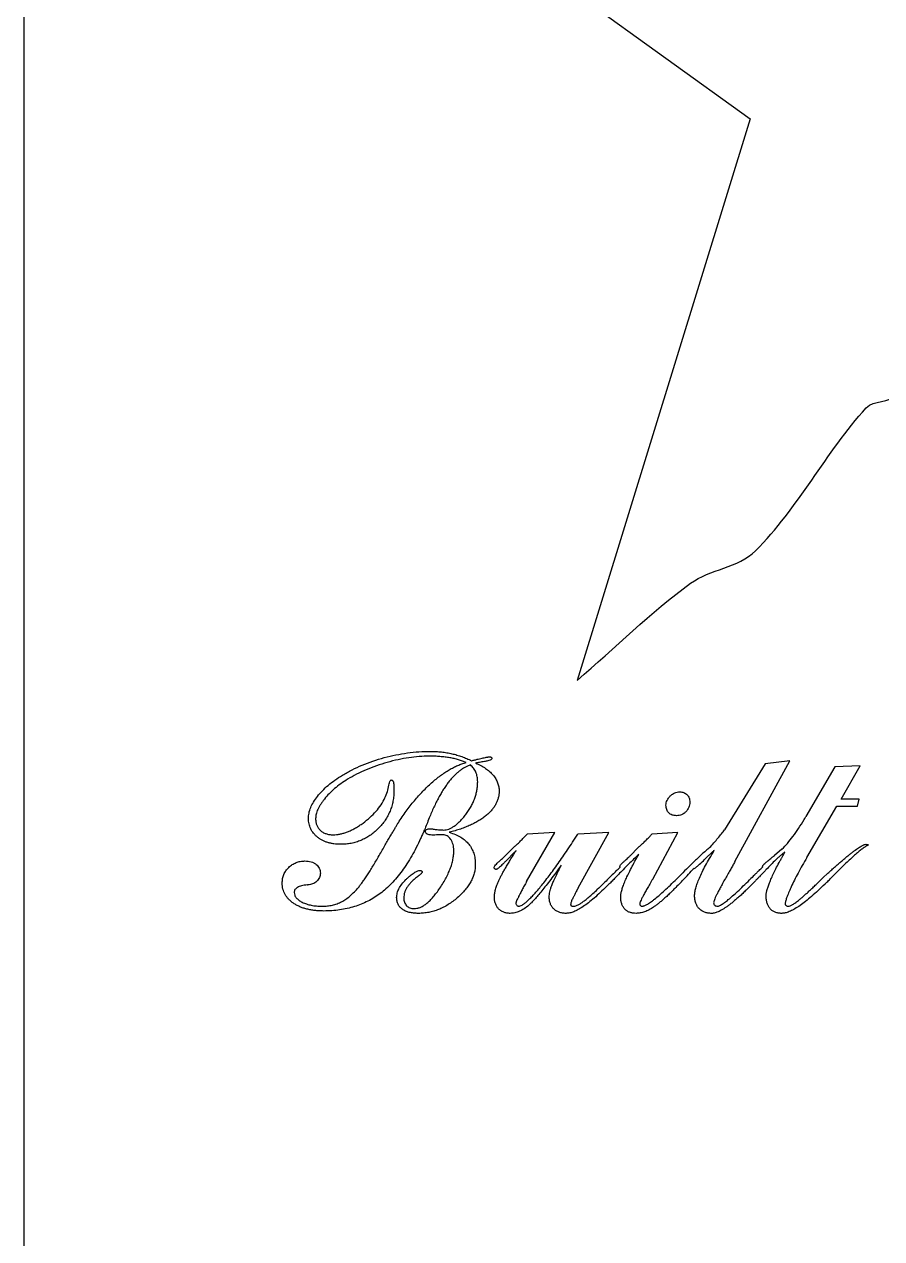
# Model space of a CAD drawing. Header units: millimetres. Extents: x -148 to 148, y -171 to 154.
# Drawn here: x -148 to -116.26, y -8.58 to 36.41 of the extents above; entities that cross this region are included whole.
import ezdxf

# ---------------------------------------------------------------- set-up
doc = ezdxf.new("R2010")
doc.units = ezdxf.units.MM

msp = doc.modelspace()

# ---------------------------------------------------------------- linework, layer by layer
at = {"color": 7, "linetype": 'Continuous', "lineweight": 25}
for p, q in [((-148, -171.239), (-148, 154.084)), ((-138.333, 45.302), (-121.133, 32.902)), ((-121.133, 32.902), (-127.533, 12.102)), ((-120.57, 9.018), (-122.08, 6.574)), ((-121.698, 5.391), (-119.657, 9.12)), ((-119.657, 9.12), (-120.57, 9.018)), ((-117.997, 8.905), (-119.063, 7.056)), ((-117.052, 8.944), (-117.997, 8.905)), ((-117.755, 7.708), (-117.052, 8.944)), ((-117.098, 7.708), (-117.755, 7.708)), ((-117.154, 7.444), (-117.098, 7.708)), ((-119.026, 5.547), (-117.916, 7.444)), ((-117.916, 7.444), (-117.154, 7.444)), ((-129.405, 4.652), (-128.357, 6.473)), ((-128.357, 6.473), (-129.387, 6.407)), ((-126.363, 6.473), (-127.512, 6.407)), ((-127.494, 4.418), (-126.363, 6.473)), ((-123.804, 6.473), (-124.768, 6.407)), ((-124.738, 4.746), (-123.804, 6.473)), ((-129.861, 5.934), (-130.164, 5.642)), ((-125.27, 5.913), (-125.569, 5.61)), ((-122.631, 5.912), (-122.656, 5.887)), ((-119.951, 5.854), (-120.234, 5.618)), ((-137.519, 4.528), (-137.5, 4.528)), ((-126.432, 4.482), (-126.409, 4.506)), ((-118.426, 4.502), (-118.352, 4.569)), ((-118.295, 4.925), (-118.401, 4.823))]:
    msp.add_line(p, q, dxfattribs=at)
for points, knots in [([(-127.533, 12.102), (-126.133, 13.302), (-124.825, 14.617), (-123.333, 15.702), (-122.61, 16.228), (-121.566, 16.269), (-120.933, 16.902), (-119.354, 18.481), (-118.324, 20.539), (-116.833, 22.202), (-116.564, 22.501), (-115.957, 22.366), (-115.733, 22.702), (-114.98, 23.831), (-114.633, 25.184), (-114.033, 26.402), (-113.533, 27.418), (-112.803, 28.33), (-112.433, 29.402), (-112.159, 30.195), (-112.193, 31.064), (-112.133, 31.902), (-112.09, 32.501), (-112.437, 33.079), (-112.733, 33.602), (-113.194, 34.414), (-113.85, 35.102), (-114.333, 35.902), (-114.719, 36.539), (-115.012, 37.229), (-115.333, 37.902), (-115.708, 38.685), (-115.135, 39.456), (-114.933, 40.302)], [0, 0, 0, 0, 1, 1, 1, 2, 2, 2, 3, 3, 3, 4, 4, 4, 5, 5, 5, 6, 6, 6, 7, 7, 7, 8, 8, 8, 9, 9, 9, 10, 10, 10, 11, 11, 11, 11]), ([(-136.221, 8.594), (-136.104, 8.661), (-135.867, 8.798), (-135.49, 8.97), (-135.092, 9.121), (-134.675, 9.246), (-134.25, 9.348), (-133.821, 9.419), (-133.394, 9.466), (-133.109, 9.471), (-132.967, 9.473)], [0, 0, 0, 0, 0.118915, 0.240118, 0.364625, 0.493046, 0.622302, 0.749395, 0.875402, 1, 1, 1, 1]), ([(-132.967, 9.473), (-132.897, 9.472), (-132.759, 9.47), (-132.555, 9.455), (-132.359, 9.427), (-132.169, 9.39), (-131.983, 9.341), (-131.8, 9.282), (-131.619, 9.21), (-131.5, 9.155), (-131.441, 9.127)], [0, 0, 0, 0, 0.133617, 0.262308, 0.3875, 0.509403, 0.630312, 0.75151, 0.875367, 1, 1, 1, 1]), ([(-133.01, 9.297), (-133.134, 9.293), (-133.388, 9.287), (-133.772, 9.243), (-134.167, 9.169), (-134.568, 9.067), (-134.963, 8.944), (-135.341, 8.797), (-135.7, 8.633), (-135.924, 8.504), (-136.035, 8.441)], [0, 0, 0, 0, 0.117655, 0.238997, 0.365175, 0.496688, 0.628537, 0.75598, 0.879413, 1, 1, 1, 1]), ([(-134.153, 6.833), (-134.057, 6.976), (-133.87, 7.256), (-133.567, 7.646), (-133.253, 7.997), (-132.98, 8.26), (-132.76, 8.45), (-132.596, 8.576), (-132.434, 8.69), (-132.275, 8.791), (-132.115, 8.876), (-131.958, 8.952), (-131.802, 9.012), (-131.697, 9.042), (-131.645, 9.057)], [0, 0, 0, 0, 0.151043, 0.294959, 0.432535, 0.563951, 0.627125, 0.687753, 0.745341, 0.800585, 0.853245, 0.904089, 0.952822, 1, 1, 1, 1]), ([(-131.645, 9.057), (-131.69, 9.077), (-131.782, 9.118), (-131.93, 9.165), (-132.086, 9.207), (-132.252, 9.239), (-132.428, 9.266), (-132.614, 9.283), (-132.809, 9.294), (-132.942, 9.296), (-133.01, 9.297)], [0, 0, 0, 0, 0.106188, 0.216413, 0.331857, 0.453663, 0.580462, 0.714381, 0.853831, 1, 1, 1, 1]), ([(-131.441, 9.127), (-131.4, 9.138), (-131.32, 9.158), (-131.207, 9.186), (-131.104, 9.209), (-131.014, 9.23), (-130.937, 9.246), (-130.875, 9.259), (-130.828, 9.266), (-130.802, 9.268), (-130.792, 9.269)], [0, 0, 0, 0, 0.192529, 0.369478, 0.526846, 0.667126, 0.785827, 0.882974, 0.95215, 1, 1, 1, 1]), ([(-130.968, 9.095), (-131.028, 9.086), (-131.137, 9.069), (-131.245, 9.048), (-131.293, 9.039)], [0, 0, 0, 0, 0.549707, 1, 1, 1, 1]), ([(-131.293, 9.039), (-131.227, 9.011), (-131.1, 8.956), (-130.927, 8.851), (-130.775, 8.735), (-130.65, 8.604), (-130.547, 8.465), (-130.475, 8.317), (-130.429, 8.162), (-130.425, 8.057), (-130.422, 8.004)], [0, 0, 0, 0, 0.1497711, 0.2895722, 0.4207874, 0.5469497, 0.6664632, 0.7796934, 0.8892956, 1, 1, 1, 1]), ([(-130.687, 9.213), (-130.692, 9.201), (-130.705, 9.17), (-130.768, 9.142), (-130.855, 9.116), (-130.927, 9.103), (-130.968, 9.095)], [0, 0, 0, 0, 0.118896, 0.312384, 0.604465, 1, 1, 1, 1]), ([(-130.792, 9.269), (-130.776, 9.269), (-130.749, 9.269), (-130.715, 9.259), (-130.691, 9.239), (-130.688, 9.221), (-130.687, 9.213)], [0, 0, 0, 0, 0.34386, 0.606985, 0.805695, 1, 1, 1, 1]), ([(-137.481, 6.992), (-137.477, 7.058), (-137.468, 7.194), (-137.401, 7.398), (-137.295, 7.606), (-137.149, 7.816), (-136.967, 8.023), (-136.749, 8.224), (-136.499, 8.417), (-136.316, 8.534), (-136.221, 8.594)], [0, 0, 0, 0, 0.093562, 0.192975, 0.30152, 0.422268, 0.553693, 0.692281, 0.84118, 1, 1, 1, 1]), ([(-131.484, 8.973), (-131.519, 8.959), (-131.591, 8.931), (-131.697, 8.878), (-131.8, 8.815), (-131.902, 8.74), (-132.003, 8.654), (-132.101, 8.558), (-132.199, 8.452), (-132.296, 8.335), (-132.389, 8.206), (-132.483, 8.067), (-132.575, 7.917), (-132.664, 7.756), (-132.755, 7.585), (-132.841, 7.402), (-132.928, 7.21), (-132.982, 7.077), (-133.01, 7.01)], [0, 0, 0, 0, 0.044771, 0.090601, 0.138056, 0.187466, 0.239125, 0.292525, 0.349017, 0.408409, 0.470548, 0.536221, 0.60523, 0.67695, 0.752463, 0.831353, 0.914158, 1, 1, 1, 1]), ([(-131.216, 8.352), (-131.219, 8.414), (-131.224, 8.535), (-131.279, 8.704), (-131.363, 8.855), (-131.443, 8.934), (-131.484, 8.973)], [0, 0, 0, 0, 0.26622, 0.517184, 0.759188, 1, 1, 1, 1]), ([(-136.035, 8.441), (-136.12, 8.386), (-136.286, 8.281), (-136.513, 8.101), (-136.715, 7.912), (-136.864, 7.746), (-136.966, 7.611), (-137.032, 7.513), (-137.089, 7.418), (-137.135, 7.325), (-137.171, 7.236), (-137.197, 7.149), (-137.212, 7.065), (-137.215, 7.009), (-137.216, 6.982)], [0, 0, 0, 0, 0.155741, 0.303865, 0.445995, 0.582767, 0.647652, 0.708492, 0.76547, 0.818489, 0.868187, 0.914018, 0.95802, 1, 1, 1, 1]), ([(-134.677, 7.693), (-134.641, 7.769), (-134.571, 7.921), (-134.523, 8.119), (-134.493, 8.265), (-134.469, 8.342), (-134.452, 8.397), (-134.427, 8.41), (-134.419, 8.414)], [0, 0, 0, 0, 0.3232185, 0.6459656, 0.7902826, 0.8962274, 0.9639345, 1, 1, 1, 1]), ([(-134.419, 8.414), (-134.41, 8.414), (-134.392, 8.412), (-134.368, 8.398), (-134.351, 8.373), (-134.336, 8.339), (-134.328, 8.291), (-134.319, 8.224), (-134.316, 8.137), (-134.316, 8.072), (-134.315, 8.037)], [0, 0, 0, 0, 0.06261, 0.126808, 0.191907, 0.273541, 0.383344, 0.540798, 0.746093, 1, 1, 1, 1]), ([(-132.487, 6.561), (-132.454, 6.564), (-132.386, 6.568), (-132.284, 6.595), (-132.181, 6.642), (-132.078, 6.707), (-131.972, 6.789), (-131.867, 6.89), (-131.758, 7.008), (-131.653, 7.142), (-131.55, 7.285), (-131.462, 7.433), (-131.385, 7.582), (-131.323, 7.734), (-131.277, 7.887), (-131.241, 8.04), (-131.22, 8.196), (-131.218, 8.3), (-131.216, 8.352)], [0, 0, 0, 0, 0.042261, 0.08633, 0.133665, 0.185066, 0.241275, 0.303262, 0.370659, 0.444653, 0.520513, 0.593352, 0.664157, 0.73359, 0.800853, 0.867325, 0.93392, 1, 1, 1, 1]), ([(-136.567, 6.385), (-136.527, 6.386), (-136.445, 6.387), (-136.322, 6.409), (-136.196, 6.437), (-136.068, 6.481), (-135.936, 6.534), (-135.803, 6.604), (-135.664, 6.679), (-135.482, 6.801), (-135.264, 6.966), (-135.03, 7.187), (-134.832, 7.429), (-134.728, 7.605), (-134.677, 7.693)], [0, 0, 0, 0, 0.050213, 0.102157, 0.156003, 0.212523, 0.271731, 0.334387, 0.400467, 0.47003, 0.609448, 0.743208, 0.872331, 1, 1, 1, 1]), ([(-134.315, 8.037), (-134.317, 7.968), (-134.321, 7.833), (-134.348, 7.635), (-134.393, 7.444), (-134.459, 7.262), (-134.54, 7.087), (-134.641, 6.92), (-134.761, 6.762), (-134.896, 6.613), (-135.044, 6.478), (-135.2, 6.358), (-135.364, 6.257), (-135.536, 6.175), (-135.714, 6.11), (-135.899, 6.064), (-136.091, 6.038), (-136.222, 6.034), (-136.288, 6.032)], [0, 0, 0, 0, 0.06576, 0.129357, 0.19191, 0.253267, 0.314603, 0.376903, 0.439858, 0.504773, 0.569363, 0.631966, 0.693512, 0.753653, 0.814181, 0.874593, 0.936442, 1, 1, 1, 1]), ([(-130.422, 8.004), (-130.423, 7.962), (-130.425, 7.879), (-130.451, 7.757), (-130.487, 7.638), (-130.541, 7.523), (-130.609, 7.41), (-130.692, 7.301), (-130.791, 7.196), (-130.903, 7.094), (-131.031, 6.999), (-131.17, 6.906), (-131.323, 6.821), (-131.487, 6.741), (-131.664, 6.664), (-131.854, 6.597), (-132.056, 6.532), (-132.196, 6.496), (-132.268, 6.477)], [0, 0, 0, 0, 0.048314, 0.096353, 0.144667, 0.193595, 0.244336, 0.297507, 0.353253, 0.412455, 0.474418, 0.539381, 0.607061, 0.678016, 0.752689, 0.831361, 0.913408, 1, 1, 1, 1]), ([(-124.246, 7.48), (-124.244, 7.511), (-124.24, 7.573), (-124.208, 7.662), (-124.158, 7.747), (-124.09, 7.824), (-124.01, 7.889), (-123.924, 7.939), (-123.832, 7.967), (-123.769, 7.971), (-123.737, 7.973)], [0, 0, 0, 0, 0.119242, 0.239034, 0.361988, 0.496201, 0.630832, 0.756857, 0.877237, 1, 1, 1, 1]), ([(-123.737, 7.973), (-123.71, 7.972), (-123.658, 7.969), (-123.584, 7.95), (-123.519, 7.916), (-123.463, 7.87), (-123.42, 7.813), (-123.384, 7.749), (-123.368, 7.673), (-123.365, 7.621), (-123.363, 7.594)], [0, 0, 0, 0, 0.133997, 0.260175, 0.379601, 0.49896, 0.618674, 0.7381, 0.863709, 1, 1, 1, 1]), ([(-123.854, 7.091), (-123.884, 7.092), (-123.94, 7.094), (-124.019, 7.114), (-124.088, 7.146), (-124.146, 7.191), (-124.19, 7.249), (-124.223, 7.317), (-124.242, 7.395), (-124.244, 7.451), (-124.246, 7.48)], [0, 0, 0, 0, 0.141332, 0.268416, 0.387588, 0.502092, 0.616596, 0.733779, 0.860863, 1, 1, 1, 1]), ([(-123.363, 7.594), (-123.365, 7.561), (-123.369, 7.496), (-123.396, 7.401), (-123.444, 7.316), (-123.507, 7.238), (-123.582, 7.173), (-123.666, 7.125), (-123.758, 7.096), (-123.822, 7.093), (-123.854, 7.091)], [0, 0, 0, 0, 0.128115, 0.24975, 0.374981, 0.504702, 0.63283, 0.754967, 0.87541, 1, 1, 1, 1]), ([(-136.288, 6.032), (-136.332, 6.033), (-136.416, 6.034), (-136.539, 6.047), (-136.657, 6.067), (-136.768, 6.098), (-136.874, 6.134), (-136.972, 6.183), (-137.066, 6.235), (-137.151, 6.299), (-137.227, 6.369), (-137.296, 6.443), (-137.353, 6.523), (-137.4, 6.607), (-137.435, 6.697), (-137.463, 6.791), (-137.477, 6.89), (-137.48, 6.957), (-137.481, 6.992)], [0, 0, 0, 0, 0.075652, 0.147609, 0.217039, 0.284556, 0.349434, 0.412757, 0.475118, 0.537218, 0.598146, 0.656801, 0.713281, 0.769457, 0.82577, 0.88179, 0.939584, 1, 1, 1, 1]), ([(-137.216, 6.982), (-137.214, 6.939), (-137.211, 6.856), (-137.176, 6.739), (-137.122, 6.634), (-137.043, 6.546), (-136.947, 6.473), (-136.833, 6.422), (-136.705, 6.389), (-136.614, 6.386), (-136.567, 6.385)], [0, 0, 0, 0, 0.129467, 0.249304, 0.365323, 0.483275, 0.603112, 0.726624, 0.85681, 1, 1, 1, 1]), ([(-135.629, 4.437), (-135.602, 4.471), (-135.545, 4.542), (-135.461, 4.66), (-135.369, 4.791), (-135.273, 4.937), (-135.172, 5.099), (-135.063, 5.273), (-134.953, 5.464), (-134.836, 5.663), (-134.724, 5.863), (-134.617, 6.05), (-134.517, 6.221), (-134.428, 6.376), (-134.346, 6.513), (-134.275, 6.635), (-134.211, 6.74), (-134.171, 6.804), (-134.153, 6.833)], [0, 0, 0, 0, 0.0460196, 0.0975152, 0.154134, 0.2163088, 0.2840684, 0.3570175, 0.4353386, 0.5191205, 0.6024149, 0.6791524, 0.7493347, 0.8127173, 0.8695473, 0.9195776, 0.9630596, 1, 1, 1, 1]), ([(-133.01, 7.01), (-133.041, 6.931), (-133.1, 6.784), (-133.183, 6.579), (-133.259, 6.404), (-133.307, 6.297), (-133.328, 6.248)], [0, 0, 0, 0, 0.3059501, 0.5749839, 0.8062449, 1, 1, 1, 1]), ([(-119.951, 5.854), (-119.883, 5.924), (-119.74, 6.073), (-119.538, 6.33), (-119.329, 6.624), (-119.197, 6.838), (-119.128, 6.95)], [0, 0, 0, 0, 0.212981, 0.450712, 0.712705, 1, 1, 1, 1]), ([(-119.128, 6.95), (-119.114, 6.971), (-119.092, 7.006), (-119.071, 7.042), (-119.063, 7.056)], [0, 0, 0, 0, 0.602695, 1, 1, 1, 1]), ([(-133.157, 6.501), (-133.155, 6.517), (-133.15, 6.55), (-133.105, 6.586), (-133.045, 6.609), (-132.997, 6.61), (-132.971, 6.611)], [0, 0, 0, 0, 0.19719, 0.40932, 0.675881, 1, 1, 1, 1]), ([(-132.919, 6.374), (-132.951, 6.376), (-133.011, 6.379), (-133.087, 6.404), (-133.145, 6.444), (-133.154, 6.483), (-133.157, 6.501)], [0, 0, 0, 0, 0.32974, 0.602485, 0.822134, 1, 1, 1, 1]), ([(-132.971, 6.611), (-132.965, 6.611), (-132.946, 6.609), (-132.909, 6.605), (-132.855, 6.596), (-132.762, 6.582), (-132.637, 6.566), (-132.536, 6.563), (-132.487, 6.561)], [0, 0, 0, 0, 0.039746, 0.116674, 0.228413, 0.377397, 0.699498, 1, 1, 1, 1]), ([(-132.496, 6.385), (-132.506, 6.385), (-132.529, 6.385), (-132.57, 6.383), (-132.622, 6.382), (-132.703, 6.378), (-132.803, 6.375), (-132.882, 6.374), (-132.919, 6.374)], [0, 0, 0, 0, 0.071631, 0.16611, 0.289879, 0.439795, 0.739503, 1, 1, 1, 1]), ([(-132.098, 5.806), (-132.1, 5.845), (-132.102, 5.92), (-132.124, 6.028), (-132.162, 6.128), (-132.213, 6.215), (-132.271, 6.29), (-132.34, 6.344), (-132.416, 6.378), (-132.469, 6.383), (-132.496, 6.385)], [0, 0, 0, 0, 0.150089, 0.292109, 0.427593, 0.559449, 0.683689, 0.794288, 0.897337, 1, 1, 1, 1]), ([(-132.268, 6.477), (-132.192, 6.452), (-132.046, 6.402), (-131.847, 6.302), (-131.678, 6.181), (-131.54, 6.04), (-131.434, 5.878), (-131.356, 5.698), (-131.313, 5.497), (-131.307, 5.357), (-131.304, 5.285)], [0, 0, 0, 0, 0.144779, 0.277888, 0.40077, 0.517443, 0.631723, 0.747223, 0.869519, 1, 1, 1, 1]), ([(-129.861, 5.934), (-129.828, 5.965), (-129.76, 6.028), (-129.676, 6.112), (-129.602, 6.186), (-129.538, 6.251), (-129.465, 6.326), (-129.414, 6.379), (-129.387, 6.407)], [0, 0, 0, 0, 0.203842, 0.414883, 0.531316, 0.669589, 0.825325, 1, 1, 1, 1]), ([(-129.697, 3.738), (-129.677, 3.74), (-129.631, 3.746), (-129.56, 3.787), (-129.476, 3.843), (-129.381, 3.925), (-129.274, 4.028), (-129.154, 4.154), (-129.023, 4.303), (-128.88, 4.472), (-128.728, 4.661), (-128.57, 4.866), (-128.407, 5.086), (-128.238, 5.321), (-128.064, 5.572), (-127.883, 5.836), (-127.699, 6.116), (-127.575, 6.309), (-127.512, 6.407)], [0, 0, 0, 0, 0.017297, 0.039759, 0.068825, 0.104471, 0.147264, 0.197052, 0.253638, 0.317895, 0.387933, 0.462367, 0.54067, 0.623972, 0.711188, 0.803107, 0.8993, 1, 1, 1, 1]), ([(-125.216, 5.963), (-125.171, 6.004), (-125.086, 6.083), (-124.967, 6.198), (-124.862, 6.305), (-124.798, 6.374), (-124.768, 6.407)], [0, 0, 0, 0, 0.289112, 0.550253, 0.788198, 1, 1, 1, 1]), ([(-122.631, 5.912), (-122.576, 5.97), (-122.47, 6.083), (-122.324, 6.255), (-122.193, 6.416), (-122.116, 6.523), (-122.08, 6.574)], [0, 0, 0, 0, 0.277206, 0.540314, 0.783799, 1, 1, 1, 1]), ([(-133.328, 6.248), (-133.381, 6.136), (-133.484, 5.916), (-133.653, 5.603), (-133.829, 5.314), (-134.012, 5.046), (-134.203, 4.802), (-134.401, 4.581), (-134.607, 4.383), (-134.82, 4.207), (-135.044, 4.055), (-135.277, 3.921), (-135.524, 3.812), (-135.78, 3.72), (-136.048, 3.648), (-136.328, 3.598), (-136.618, 3.566), (-136.815, 3.563), (-136.916, 3.561)], [0, 0, 0, 0, 0.077997, 0.152024, 0.222911, 0.290708, 0.355173, 0.417218, 0.476744, 0.534096, 0.590299, 0.646322, 0.702572, 0.759187, 0.817079, 0.876271, 0.937132, 1, 1, 1, 1]), ([(-125.27, 5.913), (-125.263, 5.92), (-125.245, 5.937), (-125.227, 5.953), (-125.216, 5.963)], [0, 0, 0, 0, 0.386584, 1, 1, 1, 1]), ([(-122.656, 5.887), (-122.763, 5.801), (-122.864, 5.709), (-123.065, 5.522), (-123.163, 5.427), (-123.458, 5.141), (-123.652, 4.948), (-123.846, 4.754)], [0, 0, 0, 0, 0.25, 0.25, 0.5, 0.5, 1, 1, 1, 1]), ([(-118.295, 4.925), (-118.246, 4.97), (-118.149, 5.056), (-118.009, 5.182), (-117.875, 5.299), (-117.749, 5.406), (-117.632, 5.506), (-117.522, 5.597), (-117.421, 5.68), (-117.326, 5.753), (-117.24, 5.818), (-117.161, 5.874), (-117.091, 5.923), (-117.028, 5.961), (-116.974, 5.994), (-116.926, 6.012), (-116.887, 6.029), (-116.862, 6.031), (-116.852, 6.032)], [0, 0, 0, 0, 0.109346, 0.2123102, 0.3094591, 0.3997393, 0.4836483, 0.5617688, 0.6335295, 0.6984709, 0.7576767, 0.8105654, 0.8571575, 0.8977213, 0.9314498, 0.9601327, 0.9825285, 1, 1, 1, 1]), ([(-116.746, 6.015), (-116.776, 5.999), (-116.844, 5.961), (-116.947, 5.887), (-117.065, 5.796), (-117.199, 5.686), (-117.345, 5.555), (-117.506, 5.407), (-117.681, 5.239), (-117.801, 5.119), (-117.864, 5.056)], [0, 0, 0, 0, 0.071069, 0.156233, 0.257396, 0.374727, 0.506936, 0.655522, 0.819858, 1, 1, 1, 1]), ([(-116.852, 6.032), (-116.843, 6.031), (-116.818, 6.029), (-116.793, 6.023), (-116.777, 6.02)], [0, 0, 0, 0, 0.348643, 1, 1, 1, 1]), ([(-116.777, 6.02), (-116.771, 6.019), (-116.76, 6.017), (-116.75, 6.016), (-116.746, 6.015)], [0, 0, 0, 0, 0.60964, 1, 1, 1, 1]), ([(-138.451, 4.6), (-138.449, 4.655), (-138.443, 4.762), (-138.396, 4.916), (-138.318, 5.057), (-138.212, 5.181), (-138.085, 5.284), (-137.941, 5.36), (-137.782, 5.406), (-137.671, 5.412), (-137.615, 5.414)], [0, 0, 0, 0, 0.126802, 0.24764, 0.368734, 0.495216, 0.621983, 0.745379, 0.868971, 1, 1, 1, 1]), ([(-137.615, 5.414), (-137.575, 5.413), (-137.497, 5.41), (-137.386, 5.387), (-137.287, 5.345), (-137.2, 5.291), (-137.13, 5.224), (-137.076, 5.146), (-137.045, 5.058), (-137.041, 4.996), (-137.04, 4.965)], [0, 0, 0, 0, 0.147671, 0.286163, 0.414467, 0.540834, 0.660596, 0.772843, 0.884244, 1, 1, 1, 1]), ([(-132.649, 4.358), (-132.605, 4.424), (-132.519, 4.55), (-132.408, 4.744), (-132.313, 4.932), (-132.236, 5.115), (-132.173, 5.294), (-132.132, 5.469), (-132.103, 5.639), (-132.1, 5.751), (-132.098, 5.806)], [0, 0, 0, 0, 0.150129, 0.292024, 0.425417, 0.552017, 0.671589, 0.786275, 0.894594, 1, 1, 1, 1]), ([(-130.611, 5.169), (-130.607, 5.183), (-130.597, 5.219), (-130.552, 5.273), (-130.485, 5.344), (-130.429, 5.393), (-130.397, 5.421)], [0, 0, 0, 0, 0.126262, 0.332967, 0.621236, 1, 1, 1, 1]), ([(-130.598, 4.089), (-130.596, 4.132), (-130.59, 4.224), (-130.558, 4.369), (-130.505, 4.528), (-130.444, 4.671), (-130.383, 4.796), (-130.326, 4.904), (-130.262, 5.025), (-130.185, 5.156), (-130.102, 5.3), (-130.007, 5.454), (-129.906, 5.622), (-129.833, 5.736), (-129.795, 5.795)], [0, 0, 0, 0, 0.067589, 0.144561, 0.232948, 0.331927, 0.388276, 0.452724, 0.524325, 0.604438, 0.691741, 0.786617, 0.889318, 1, 1, 1, 1]), ([(-130.141, 5.446), (-130.166, 5.419), (-130.214, 5.367), (-130.285, 5.299), (-130.345, 5.239), (-130.4, 5.191), (-130.444, 5.152), (-130.482, 5.125), (-130.511, 5.107), (-130.529, 5.103), (-130.536, 5.101)], [0, 0, 0, 0, 0.212074, 0.398276, 0.558671, 0.695289, 0.80812, 0.894193, 0.959527, 1, 1, 1, 1]), ([(-130.397, 5.421), (-130.353, 5.461), (-130.273, 5.532), (-130.198, 5.608), (-130.164, 5.642)], [0, 0, 0, 0, 0.553424, 1, 1, 1, 1]), ([(-129.795, 5.795), (-129.819, 5.771), (-129.871, 5.72), (-129.954, 5.638), (-130.045, 5.545), (-130.108, 5.48), (-130.141, 5.446)], [0, 0, 0, 0, 0.208334, 0.446418, 0.710303, 1, 1, 1, 1]), ([(-125.951, 5.213), (-125.948, 5.225), (-125.94, 5.255), (-125.902, 5.3), (-125.846, 5.357), (-125.799, 5.398), (-125.773, 5.421)], [0, 0, 0, 0, 0.130273, 0.332786, 0.624086, 1, 1, 1, 1]), ([(-125.922, 4.088), (-125.92, 4.124), (-125.915, 4.202), (-125.884, 4.33), (-125.836, 4.478), (-125.772, 4.648), (-125.686, 4.838), (-125.584, 5.051), (-125.462, 5.284), (-125.373, 5.445), (-125.326, 5.53)], [0, 0, 0, 0, 0.0678582, 0.1504886, 0.2490249, 0.3654095, 0.497831, 0.6477845, 0.8150121, 1, 1, 1, 1]), ([(-125.253, 5.658), (-125.274, 5.639), (-125.353, 5.566), (-125.495, 5.429), (-125.683, 5.242), (-125.814, 5.109), (-125.882, 5.039)], [0.4493339, 0.4493339, 0.4493339, 0.4493339, 0.502419, 0.6514702, 0.8175223, 1, 1, 1, 1]), ([(-125.773, 5.421), (-125.735, 5.456), (-125.666, 5.518), (-125.599, 5.582), (-125.569, 5.61)], [0, 0, 0, 0, 0.558009, 1, 1, 1, 1]), ([(-123.208, 5.139), (-123.166, 5.149), (-123.133, 5.179), (-123.066, 5.232), (-123.034, 5.261), (-122.94, 5.349), (-122.878, 5.409), (-122.817, 5.47)], [0, 0, 0, 0, 0.25, 0.25, 0.5, 0.5, 1, 1, 1, 1]), ([(-123.187, 4.125), (-123.184, 4.17), (-123.179, 4.266), (-123.143, 4.421), (-123.085, 4.595), (-123.007, 4.792), (-122.905, 5.012), (-122.779, 5.255), (-122.629, 5.523), (-122.519, 5.708), (-122.462, 5.806)], [0, 0, 0, 0, 0.0719434, 0.1574864, 0.2564424, 0.3704398, 0.5011017, 0.6497362, 0.8155576, 1, 1, 1, 1]), ([(-122.462, 5.806), (-122.487, 5.783), (-122.541, 5.734), (-122.624, 5.654), (-122.719, 5.566), (-122.783, 5.503), (-122.817, 5.47)], [0, 0, 0, 0, 0.209304, 0.446322, 0.70927, 1, 1, 1, 1]), ([(-120.671, 5.216), (-120.667, 5.227), (-120.657, 5.256), (-120.615, 5.3), (-120.551, 5.357), (-120.5, 5.4), (-120.471, 5.424)], [0, 0, 0, 0, 0.116526, 0.317692, 0.611574, 1, 1, 1, 1]), ([(-120.54, 4.113), (-120.538, 4.145), (-120.533, 4.216), (-120.508, 4.331), (-120.467, 4.465), (-120.409, 4.617), (-120.338, 4.789), (-120.249, 4.979), (-120.146, 5.189), (-120.069, 5.334), (-120.028, 5.41)], [0, 0, 0, 0, 0.068035, 0.152221, 0.251672, 0.366987, 0.499976, 0.649403, 0.8159, 1, 1, 1, 1]), ([(-120.093, 5.54), (-120.125, 5.51), (-120.214, 5.424), (-120.362, 5.276), (-120.476, 5.157), (-120.536, 5.095)], [0.5891724, 0.5891724, 0.5891724, 0.5891724, 0.6752494, 0.8309111, 1, 1, 1, 1]), ([(-120.471, 5.424), (-120.426, 5.458), (-120.344, 5.52), (-120.268, 5.588), (-120.234, 5.618)], [0, 0, 0, 0, 0.553894, 1, 1, 1, 1]), ([(-119.843, 5.751), (-119.869, 5.73), (-119.923, 5.686), (-120.005, 5.615), (-120.064, 5.566), (-120.093, 5.54)], [0, 0, 0, 0, 0.2095716, 0.4459584, 0.6992738, 0.6992738, 0.6992738, 0.6992738]), ([(-120.028, 5.41), (-120.009, 5.445), (-119.974, 5.51), (-119.923, 5.601), (-119.882, 5.681), (-119.855, 5.729), (-119.843, 5.751)], [0, 0, 0, 0, 0.304166, 0.5765273, 0.805742, 1, 1, 1, 1]), ([(-119.026, 5.547), (-119.084, 5.448), (-119.196, 5.256), (-119.352, 4.975), (-119.49, 4.709), (-119.591, 4.498), (-119.663, 4.341), (-119.707, 4.235), (-119.746, 4.14), (-119.778, 4.057), (-119.801, 3.983), (-119.82, 3.92), (-119.83, 3.866), (-119.833, 3.834), (-119.834, 3.819)], [0, 0, 0, 0, 0.179605, 0.347439, 0.503875, 0.648404, 0.714755, 0.774102, 0.827693, 0.87461, 0.914668, 0.94907, 0.977586, 1, 1, 1, 1]), ([(-137.04, 4.965), (-137.041, 4.936), (-137.044, 4.879), (-137.072, 4.798), (-137.115, 4.723), (-137.176, 4.658), (-137.247, 4.603), (-137.326, 4.563), (-137.411, 4.535), (-137.47, 4.53), (-137.5, 4.528)], [0, 0, 0, 0, 0.124593, 0.242883, 0.363766, 0.491962, 0.621123, 0.74528, 0.871065, 1, 1, 1, 1]), ([(-134.216, 4.058), (-134.211, 4.113), (-134.202, 4.228), (-134.133, 4.398), (-134.022, 4.566), (-133.902, 4.699), (-133.794, 4.8), (-133.716, 4.869), (-133.643, 4.928), (-133.576, 4.976), (-133.513, 5.014), (-133.456, 5.041), (-133.402, 5.057), (-133.368, 5.06), (-133.352, 5.061)], [0, 0, 0, 0, 0.119125, 0.245584, 0.387242, 0.547571, 0.629005, 0.703615, 0.770157, 0.829409, 0.881048, 0.926409, 0.965336, 1, 1, 1, 1]), ([(-133.269, 4.998), (-133.272, 4.99), (-133.28, 4.97), (-133.311, 4.939), (-133.357, 4.898), (-133.397, 4.869), (-133.419, 4.853)], [0, 0, 0, 0, 0.1139318, 0.3127714, 0.6085771, 1, 1, 1, 1]), ([(-131.304, 5.285), (-131.307, 5.23), (-131.311, 5.12), (-131.342, 4.958), (-131.396, 4.798), (-131.47, 4.641), (-131.564, 4.487), (-131.682, 4.338), (-131.816, 4.187), (-131.972, 4.046), (-132.137, 3.912), (-132.309, 3.796), (-132.484, 3.696), (-132.662, 3.614), (-132.844, 3.552), (-133.029, 3.506), (-133.217, 3.48), (-133.343, 3.475), (-133.407, 3.473)], [0, 0, 0, 0, 0.0542623, 0.1084254, 0.1635281, 0.2203124, 0.2795357, 0.3421435, 0.4084927, 0.4790054, 0.5502004, 0.618341, 0.6847604, 0.7492973, 0.8123152, 0.8746596, 0.9371349, 1, 1, 1, 1]), ([(-133.352, 5.061), (-133.341, 5.061), (-133.321, 5.06), (-133.295, 5.045), (-133.274, 5.025), (-133.27, 5.007), (-133.269, 4.998)], [0, 0, 0, 0, 0.267919, 0.526997, 0.77458, 1, 1, 1, 1]), ([(-130.536, 5.101), (-130.545, 5.103), (-130.563, 5.105), (-130.587, 5.119), (-130.604, 5.142), (-130.609, 5.16), (-130.611, 5.169)], [0, 0, 0, 0, 0.245578, 0.495034, 0.747992, 1, 1, 1, 1]), ([(-128.12, 5.259), (-128.187, 5.165), (-128.317, 4.987), (-128.506, 4.734), (-128.68, 4.51), (-128.837, 4.31), (-128.979, 4.138), (-129.106, 3.994), (-129.218, 3.876), (-129.342, 3.758), (-129.488, 3.645), (-129.663, 3.548), (-129.838, 3.485), (-129.956, 3.477), (-130.013, 3.473)], [0, 0, 0, 0, 0.129249, 0.246859, 0.352853, 0.447344, 0.531002, 0.602438, 0.662845, 0.712342, 0.794559, 0.868467, 0.93631, 1, 1, 1, 1]), ([(-128.569, 4.087), (-128.568, 4.115), (-128.565, 4.176), (-128.55, 4.27), (-128.522, 4.372), (-128.493, 4.463), (-128.462, 4.544), (-128.431, 4.616), (-128.394, 4.698), (-128.351, 4.79), (-128.303, 4.893), (-128.248, 5.006), (-128.185, 5.128), (-128.142, 5.214), (-128.12, 5.259)], [0, 0, 0, 0, 0.067735, 0.143911, 0.226149, 0.317859, 0.370303, 0.43186, 0.503592, 0.584078, 0.673324, 0.772792, 0.88152, 1, 1, 1, 1]), ([(-126.155, 4.977), (-126.207, 4.926), (-126.258, 4.875), (-126.31, 4.824), (-126.362, 4.773), (-126.414, 4.723), (-126.466, 4.672), (-126.517, 4.621), (-126.569, 4.57), (-126.621, 4.518), (-126.672, 4.467), (-126.724, 4.416), (-126.775, 4.365)], [0, 0, 0, 0, 0.0002178899, 0.0002178899, 0.0002178899, 0.0004357798, 0.0004357798, 0.0004357798, 0.0006536682, 0.0006536682, 0.0006536682, 0.0008715566, 0.0008715566, 0.0008715566, 0.0008715566]), ([(-125.882, 5.039), (-125.935, 4.985), (-126.034, 4.883), (-126.174, 4.739), (-126.298, 4.617), (-126.374, 4.541), (-126.409, 4.506)], [0, 0, 0, 0, 0.303005, 0.570887, 0.802348, 1, 1, 1, 1]), ([(-126.155, 4.977), (-126.109, 5.023), (-126.038, 5.094), (-125.966, 5.164), (-125.941, 5.188)], [0, 0, 0, 0, 0.1094347, 0.1677293, 0.1677293, 0.1677293, 0.1677293]), ([(-125.941, 5.188), (-125.943, 5.19), (-125.948, 5.197), (-125.95, 5.206), (-125.951, 5.213)], [0.7534148, 0.7534148, 0.7534148, 0.7534148, 0.8169543, 1, 1, 1, 1]), ([(-123.724, 4.593), (-123.69, 4.629), (-123.655, 4.666), (-123.62, 4.703), (-123.585, 4.739), (-123.55, 4.776), (-123.516, 4.813), (-123.446, 4.886), (-123.377, 4.96), (-123.308, 5.034)], [0, 0, 0, 0, 0.0001516569, 0.0001516569, 0.0001516569, 0.000303314, 0.000303314, 0.000303314, 0.0006066259, 0.0006066259, 0.0006066259, 0.0006066259]), ([(-121.698, 5.391), (-121.721, 5.348), (-121.771, 5.256), (-121.855, 5.11), (-121.946, 4.943), (-122.013, 4.826), (-122.048, 4.764)], [0, 0, 0, 0, 0.2035414, 0.4372824, 0.7027026, 1, 1, 1, 1]), ([(-120.799, 5.063), (-120.828, 5.034), (-120.857, 5.006), (-120.886, 4.977), (-120.915, 4.948), (-120.944, 4.919), (-120.973, 4.89), (-121.031, 4.832), (-121.089, 4.774), (-121.148, 4.717)], [0, 0, 0, 0, 0.0001228394, 0.0001228394, 0.0001228394, 0.0002456764, 0.0002456764, 0.0002456764, 0.0004913395, 0.0004913395, 0.0004913395, 0.0004913395]), ([(-120.536, 5.095), (-120.564, 5.065), (-120.612, 5.014), (-120.66, 4.964), (-120.68, 4.944)], [0, 0, 0, 0, 0.593509, 1, 1, 1, 1]), ([(-118.352, 4.569), (-118.311, 4.61), (-118.27, 4.65), (-118.229, 4.69), (-118.188, 4.731), (-118.147, 4.771), (-118.107, 4.811), (-118.025, 4.893), (-117.944, 4.974), (-117.864, 5.056)], [0, 0, 0, 0, 0.0001723124, 0.0001723124, 0.0001723124, 0.0003446257, 0.0003446257, 0.0003446257, 0.0006892455, 0.0006892455, 0.0006892455, 0.0006892455]), ([(-136.916, 3.561), (-136.972, 3.562), (-137.083, 3.563), (-137.244, 3.578), (-137.396, 3.599), (-137.54, 3.632), (-137.676, 3.669), (-137.803, 3.719), (-137.922, 3.777), (-138.031, 3.843), (-138.128, 3.917), (-138.215, 3.996), (-138.289, 4.082), (-138.348, 4.174), (-138.395, 4.273), (-138.428, 4.376), (-138.447, 4.486), (-138.45, 4.561), (-138.451, 4.6)], [0, 0, 0, 0, 0.081964, 0.16019, 0.23424, 0.305196, 0.373094, 0.438907, 0.502665, 0.564245, 0.623669, 0.679775, 0.734112, 0.787147, 0.838701, 0.89116, 0.944607, 1, 1, 1, 1]), ([(-137.519, 4.528), (-137.558, 4.524), (-137.63, 4.516), (-137.73, 4.498), (-137.816, 4.472), (-137.886, 4.439), (-137.941, 4.4), (-137.982, 4.355), (-138.005, 4.302), (-138.009, 4.264), (-138.01, 4.245)], [0, 0, 0, 0, 0.185959, 0.351299, 0.493416, 0.616785, 0.723578, 0.818161, 0.907829, 1, 1, 1, 1]), ([(-133.419, 4.853), (-133.461, 4.821), (-133.542, 4.759), (-133.651, 4.661), (-133.743, 4.561), (-133.818, 4.46), (-133.878, 4.359), (-133.92, 4.257), (-133.947, 4.154), (-133.95, 4.084), (-133.951, 4.049)], [0, 0, 0, 0, 0.158107, 0.30553, 0.440244, 0.565481, 0.682333, 0.791188, 0.896227, 1, 1, 1, 1]), ([(-129.405, 4.652), (-129.435, 4.598), (-129.492, 4.496), (-129.57, 4.35), (-129.639, 4.221), (-129.697, 4.109), (-129.742, 4.014), (-129.776, 3.941), (-129.797, 3.888), (-129.802, 3.859), (-129.804, 3.848)], [0, 0, 0, 0, 0.205143, 0.389611, 0.5528, 0.694009, 0.811239, 0.900414, 0.963924, 1, 1, 1, 1]), ([(-123.724, 4.593), (-123.775, 4.541), (-123.874, 4.44), (-124.017, 4.296), (-124.152, 4.166), (-124.279, 4.049), (-124.397, 3.945), (-124.506, 3.853), (-124.606, 3.774), (-124.726, 3.69), (-124.867, 3.605), (-125.034, 3.531), (-125.195, 3.483), (-125.301, 3.476), (-125.353, 3.473)], [0, 0, 0, 0, 0.108036, 0.208352, 0.301935, 0.386402, 0.464681, 0.534893, 0.598063, 0.653883, 0.752374, 0.841848, 0.923921, 1, 1, 1, 1]), ([(-124.738, 4.746), (-124.775, 4.683), (-124.844, 4.565), (-124.941, 4.398), (-125.022, 4.249), (-125.092, 4.123), (-125.144, 4.016), (-125.184, 3.932), (-125.207, 3.869), (-125.214, 3.834), (-125.216, 3.821)], [0, 0, 0, 0, 0.208291, 0.39397, 0.55527, 0.694658, 0.80801, 0.896614, 0.960906, 1, 1, 1, 1]), ([(-125.132, 3.738), (-125.12, 3.739), (-125.093, 3.741), (-125.051, 3.755), (-125.002, 3.774), (-124.949, 3.804), (-124.887, 3.84), (-124.821, 3.886), (-124.747, 3.938), (-124.638, 4.023), (-124.486, 4.148), (-124.291, 4.325), (-124.074, 4.528), (-123.924, 4.676), (-123.846, 4.754)], [0, 0, 0, 0, 0.0217965, 0.0486795, 0.0800729, 0.1169615, 0.1595242, 0.208723, 0.2630343, 0.3230019, 0.4602352, 0.6188902, 0.7991839, 1, 1, 1, 1]), ([(-120.933, 4.682), (-120.98, 4.634), (-121.072, 4.538), (-121.208, 4.4), (-121.34, 4.273), (-121.465, 4.155), (-121.586, 4.047), (-121.701, 3.947), (-121.81, 3.857), (-121.914, 3.776), (-122.014, 3.706), (-122.106, 3.643), (-122.195, 3.593), (-122.278, 3.549), (-122.355, 3.516), (-122.427, 3.493), (-122.493, 3.475), (-122.536, 3.474), (-122.557, 3.473)], [0, 0, 0, 0, 0.099051, 0.193355, 0.281982, 0.366381, 0.444688, 0.518324, 0.587828, 0.651367, 0.710498, 0.765145, 0.814687, 0.859947, 0.900778, 0.937442, 0.970444, 1, 1, 1, 1]), ([(-122.048, 4.764), (-122.082, 4.704), (-122.147, 4.591), (-122.233, 4.428), (-122.308, 4.287), (-122.369, 4.165), (-122.418, 4.064), (-122.451, 3.981), (-122.474, 3.918), (-122.479, 3.882), (-122.481, 3.867)], [0, 0, 0, 0, 0.207729, 0.391196, 0.551763, 0.687603, 0.800623, 0.889844, 0.956646, 1, 1, 1, 1]), ([(-122.336, 3.738), (-122.315, 3.742), (-122.262, 3.752), (-122.177, 3.805), (-122.066, 3.882), (-121.93, 3.99), (-121.77, 4.128), (-121.584, 4.296), (-121.374, 4.496), (-121.226, 4.64), (-121.148, 4.717)], [0, 0, 0, 0, 0.041191, 0.103642, 0.191201, 0.303268, 0.438869, 0.600661, 0.788092, 1, 1, 1, 1]), ([(-120.68, 4.944), (-120.697, 4.927), (-120.733, 4.89), (-120.791, 4.829), (-120.859, 4.759), (-120.907, 4.709), (-120.933, 4.682)], [0, 0, 0, 0, 0.1956933, 0.4262769, 0.6943784, 1, 1, 1, 1]), ([(-118.426, 4.502), (-118.51, 4.421), (-118.669, 4.266), (-118.906, 4.058), (-119.122, 3.879), (-119.324, 3.735), (-119.506, 3.62), (-119.672, 3.539), (-119.82, 3.485), (-119.916, 3.477), (-119.959, 3.473)], [0, 0, 0, 0, 0.18653, 0.354105, 0.503938, 0.635015, 0.749788, 0.847693, 0.93039, 1, 1, 1, 1]), ([(-119.719, 3.738), (-119.696, 3.742), (-119.639, 3.752), (-119.547, 3.803), (-119.433, 3.881), (-119.324, 3.967), (-119.221, 4.05), (-119.134, 4.13), (-119.034, 4.217), (-118.928, 4.319), (-118.808, 4.428), (-118.682, 4.551), (-118.544, 4.682), (-118.45, 4.775), (-118.401, 4.823)], [0, 0, 0, 0, 0.041014, 0.100846, 0.181058, 0.282167, 0.34248, 0.411138, 0.488311, 0.573896, 0.667992, 0.769983, 0.881035, 1, 1, 1, 1]), ([(-138.01, 4.245), (-138.006, 4.211), (-137.998, 4.141), (-137.935, 4.043), (-137.838, 3.957), (-137.707, 3.881), (-137.55, 3.817), (-137.373, 3.771), (-137.179, 3.743), (-137.045, 3.74), (-136.975, 3.738)], [0, 0, 0, 0, 0.082123, 0.168335, 0.270751, 0.393154, 0.530411, 0.676734, 0.831887, 1, 1, 1, 1]), ([(-136.975, 3.738), (-136.91, 3.74), (-136.783, 3.745), (-136.596, 3.775), (-136.42, 3.828), (-136.252, 3.902), (-136.09, 4.001), (-135.932, 4.122), (-135.776, 4.268), (-135.679, 4.379), (-135.629, 4.437)], [0, 0, 0, 0, 0.123854, 0.242943, 0.359198, 0.474244, 0.593061, 0.718825, 0.854701, 1, 1, 1, 1]), ([(-133.407, 3.473), (-133.468, 3.475), (-133.583, 3.478), (-133.745, 3.507), (-133.886, 3.553), (-134.005, 3.619), (-134.101, 3.704), (-134.169, 3.808), (-134.209, 3.928), (-134.214, 4.013), (-134.216, 4.058)], [0, 0, 0, 0, 0.161735, 0.305974, 0.436366, 0.555804, 0.666669, 0.773567, 0.881904, 1, 1, 1, 1]), ([(-133.951, 4.049), (-133.95, 4.02), (-133.948, 3.965), (-133.928, 3.886), (-133.896, 3.816), (-133.85, 3.757), (-133.794, 3.708), (-133.727, 3.675), (-133.652, 3.653), (-133.6, 3.651), (-133.572, 3.65)], [0, 0, 0, 0, 0.1403691, 0.2685785, 0.3888053, 0.5091961, 0.6289295, 0.7461437, 0.8684856, 1, 1, 1, 1]), ([(-133.572, 3.65), (-133.536, 3.652), (-133.46, 3.657), (-133.348, 3.692), (-133.235, 3.748), (-133.121, 3.827), (-133.005, 3.927), (-132.889, 4.052), (-132.766, 4.195), (-132.689, 4.302), (-132.649, 4.358)], [0, 0, 0, 0, 0.090824, 0.187455, 0.290786, 0.404365, 0.530912, 0.671681, 0.82751, 1, 1, 1, 1]), ([(-130.013, 3.473), (-130.055, 3.475), (-130.137, 3.48), (-130.253, 3.51), (-130.355, 3.564), (-130.443, 3.637), (-130.513, 3.73), (-130.562, 3.838), (-130.594, 3.959), (-130.597, 4.045), (-130.598, 4.089)], [0, 0, 0, 0, 0.132741, 0.254776, 0.373073, 0.491412, 0.610431, 0.732611, 0.860209, 1, 1, 1, 1]), ([(-127.945, 3.473), (-127.99, 3.475), (-128.076, 3.479), (-128.2, 3.51), (-128.308, 3.563), (-128.403, 3.635), (-128.478, 3.727), (-128.531, 3.835), (-128.563, 3.956), (-128.567, 4.042), (-128.569, 4.087)], [0, 0, 0, 0, 0.137281, 0.262572, 0.383711, 0.502123, 0.621184, 0.739819, 0.86411, 1, 1, 1, 1]), ([(-126.432, 4.482), (-126.513, 4.403), (-126.667, 4.251), (-126.897, 4.047), (-127.109, 3.872), (-127.306, 3.729), (-127.487, 3.617), (-127.653, 3.537), (-127.802, 3.483), (-127.9, 3.476), (-127.945, 3.473)], [0, 0, 0, 0, 0.184364, 0.350013, 0.498218, 0.629483, 0.744448, 0.842727, 0.927288, 1, 1, 1, 1]), ([(-127.494, 4.418), (-127.518, 4.374), (-127.562, 4.295), (-127.622, 4.182), (-127.672, 4.087), (-127.71, 4.006), (-127.738, 3.941), (-127.758, 3.886), (-127.771, 3.841), (-127.774, 3.814), (-127.775, 3.803)], [0, 0, 0, 0, 0.217981, 0.404066, 0.563791, 0.691772, 0.795418, 0.879499, 0.948907, 1, 1, 1, 1]), ([(-127.685, 3.738), (-127.662, 3.74), (-127.612, 3.743), (-127.534, 3.775), (-127.445, 3.819), (-127.345, 3.883), (-127.231, 3.97), (-127.096, 4.079), (-126.942, 4.213), (-126.834, 4.312), (-126.775, 4.365)], [0, 0, 0, 0, 0.061941, 0.135082, 0.223093, 0.326486, 0.452193, 0.607021, 0.789264, 1, 1, 1, 1]), ([(-125.353, 3.473), (-125.395, 3.475), (-125.476, 3.478), (-125.591, 3.509), (-125.691, 3.56), (-125.776, 3.632), (-125.842, 3.723), (-125.89, 3.831), (-125.917, 3.954), (-125.92, 4.042), (-125.922, 4.088)], [0, 0, 0, 0, 0.1338042, 0.2555262, 0.371633, 0.4858313, 0.6030108, 0.7237527, 0.8546249, 1, 1, 1, 1]), ([(-122.557, 3.473), (-122.603, 3.475), (-122.691, 3.478), (-122.816, 3.514), (-122.927, 3.566), (-123.021, 3.646), (-123.096, 3.743), (-123.149, 3.858), (-123.181, 3.987), (-123.185, 4.078), (-123.187, 4.125)], [0, 0, 0, 0, 0.135024, 0.257792, 0.376372, 0.493901, 0.612892, 0.733314, 0.860951, 1, 1, 1, 1]), ([(-119.959, 3.473), (-120.003, 3.475), (-120.086, 3.479), (-120.203, 3.511), (-120.305, 3.564), (-120.39, 3.641), (-120.459, 3.735), (-120.505, 3.848), (-120.535, 3.975), (-120.538, 4.065), (-120.54, 4.113)], [0, 0, 0, 0, 0.132911, 0.254252, 0.36895, 0.483726, 0.601809, 0.722979, 0.854554, 1, 1, 1, 1]), ([(-129.804, 3.848), (-129.803, 3.835), (-129.798, 3.808), (-129.773, 3.772), (-129.738, 3.745), (-129.71, 3.74), (-129.697, 3.738)], [0, 0, 0, 0, 0.228258, 0.496057, 0.761813, 1, 1, 1, 1]), ([(-127.775, 3.803), (-127.774, 3.794), (-127.772, 3.776), (-127.752, 3.753), (-127.721, 3.739), (-127.698, 3.738), (-127.685, 3.738)], [0, 0, 0, 0, 0.206069, 0.436461, 0.6964, 1, 1, 1, 1]), ([(-125.216, 3.821), (-125.215, 3.809), (-125.213, 3.787), (-125.195, 3.758), (-125.165, 3.741), (-125.143, 3.739), (-125.132, 3.738)], [0, 0, 0, 0, 0.253873, 0.502765, 0.746127, 1, 1, 1, 1]), ([(-122.481, 3.867), (-122.479, 3.85), (-122.476, 3.816), (-122.444, 3.771), (-122.395, 3.743), (-122.356, 3.74), (-122.336, 3.738)], [0, 0, 0, 0, 0.23941, 0.472229, 0.723018, 1, 1, 1, 1]), ([(-119.834, 3.819), (-119.832, 3.808), (-119.829, 3.784), (-119.802, 3.757), (-119.764, 3.741), (-119.735, 3.739), (-119.719, 3.738)], [0, 0, 0, 0, 0.218884, 0.44446, 0.705884, 1, 1, 1, 1])]:
    msp.add_open_spline(points, degree=3, knots=knots, dxfattribs=at)
for points in [[(-125.253, 5.658), (-125.277, 5.616), (-125.302, 5.573), (-125.326, 5.53)], [(-123.208, 5.139), (-123.242, 5.104), (-123.275, 5.069), (-123.308, 5.034)], [(-120.799, 5.063), (-120.755, 5.106), (-120.71, 5.149), (-120.666, 5.193)], [(-120.666, 5.193), (-120.669, 5.2), (-120.67, 5.208), (-120.671, 5.216)]]:
    msp.add_open_spline(points, degree=3, dxfattribs=at)

doc.saveas('drawing.dxf')
